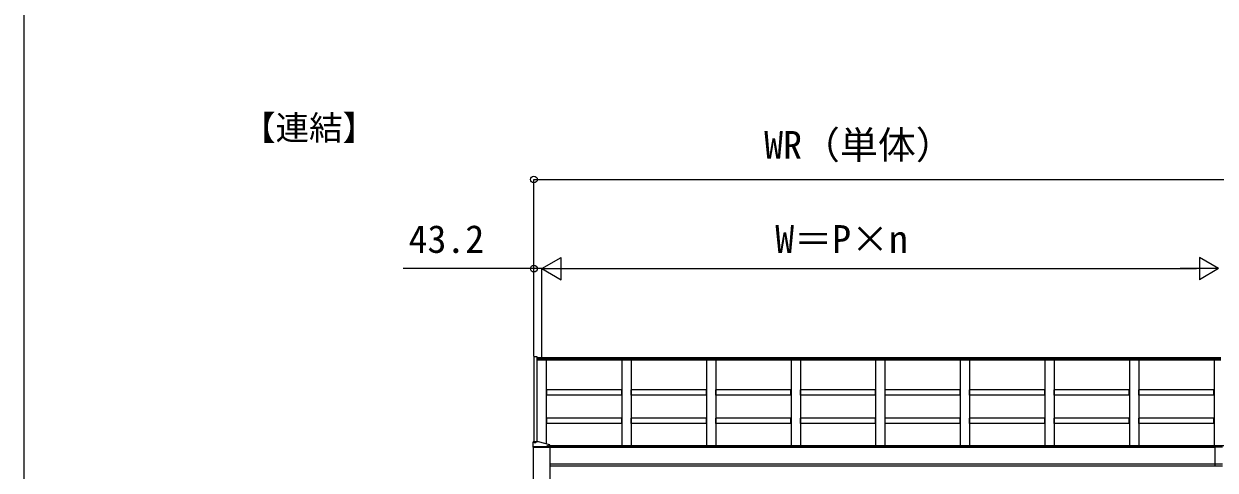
# Model space of a CAD drawing. Units: millimetres, scale not verified. Extents: x -10500 to 10500, y -15600 to 15524.
# Drawn here: x -10500 to -4092, y 4913 to 7317 of the extents above; entities that cross this region are included whole.
import ezdxf
from ezdxf.enums import TextEntityAlignment as Align

# ---------------------------------------------------------------- set-up
doc = ezdxf.new("R2010")
doc.units = ezdxf.units.MM
doc.header["$LTSCALE"] = 80
for name, color, linetype in [('0-2_USER1', 3, 'Continuous'), ('0-4_YKK_A1', 4, 'Continuous'), ('0-5_YKK_D', 6, 'Continuous'), ('0-6_YKK_ZWAK', 7, 'Continuous')]:
    doc.layers.add(name, color=color, linetype=linetype)
doc.styles.add('ＭＳ ゴシック', font='')
doc.styles.get('ＭＳ ゴシック').set_extended_font_data('MS Gothic')

msp = doc.modelspace()

# ---------------------------------------------------------------- linework, layer by layer
at = {"layer": '0-4_YKK_A1'}
for p, q in [((-7756.2, 5526.27), (-7756.2, 5066.19)), ((-7756.2, 5526.27), (-7740, 5526.27)), ((-7740, 5526.27), (-7740, 5066.19)), ((-4061.5, 5518.64), (-7740, 5518.64)), ((-4061.5, 5511.7), (-7740, 5511.7)), ((-4061.5, 5506.45), (-7740, 5506.45)), ((-7688, 5053.95), (-7688, 5506.45)), ((-7283, 5506.45), (-7283, 5043.74)), ((-7233, 5506.45), (-7233, 5043.74)), ((-6828, 5506.45), (-6828, 5043.74)), ((-6778, 5506.45), (-6778, 5043.74)), ((-6373, 5506.45), (-6373, 5043.74)), ((-6323, 5506.45), (-6323, 5043.74)), ((-5918, 5506.45), (-5918, 5043.74)), ((-5868, 5506.45), (-5868, 5043.74)), ((-5463, 5506.45), (-5463, 5043.74)), ((-5413, 5506.45), (-5413, 5043.74)), ((-5008, 5506.45), (-5008, 5043.74)), ((-4958, 5506.45), (-4958, 5043.74)), ((-4553, 5506.45), (-4553, 5043.74)), ((-4503, 5506.45), (-4503, 5043.74)), ((-4098, 5506.45), (-4098, 5043.74)), ((-7761, 5037.48), (-7761, 5066.02)), ((-7753.96, 5066.19), (-7760, 5066.19)), ((-7755.9, 5064.4), (-7755.9, 5064.83)), ((-7752.45, 5066.42), (-7752.45, 5066.11)), ((-7750.49, 5065.82), (-7750.49, 5066.12)), ((-7749.51, 5065.82), (-7749.51, 5066.12)), ((-7747.55, 5066.11), (-7747.55, 5066.42)), ((-7731, 5066.19), (-7746.04, 5066.19)), ((-7744.1, 5064.4), (-7744.1, 5064.83)), ((-7670, 5048.83), (-7731, 5066.19)), ((-7760.5, 5036.82), (-7760.5, 2900.4)), ((-7760.5, 5036.82), (-7670.5, 5036.82)), ((-7671, 5039.28), (-7760, 5039.28)), ((-7671, 5037.31), (-7760, 5037.31)), ((-7686.9, 5042.69), (-7686.9, 5043.13)), ((-7683.45, 5044.71), (-7683.45, 5044.4)), ((-7681.49, 5044.11), (-7681.49, 5044.42)), ((-7680.51, 5044.11), (-7680.51, 5044.42)), ((-7678.55, 5044.4), (-7678.55, 5044.71)), ((-7675.1, 5042.69), (-7675.1, 5043.13)), ((-7670.5, 5036.82), (-7670.5, 2900.4)), ((-7670, 5037.48), (-7670, 5048.83)), ((-7670, 5039.93), (-4093, 5039.93)), ((-7670, 5037.9), (-4093, 5037.9)), ((-4093, 5041.61), (-4088.85, 5041.61)), ((-4093, 5041.61), (-4093, 4935.71)), ((-4093, 5038.74), (-4053, 5038.74)), ((-7670.5, 4947.9), (-4093, 4947.9)), ((-7670.5, 4937.12), (-4093, 4937.12)), ((-4093, 4946.74), (-4053, 4946.74)), ((-4093, 4935.71), (-4053, 4935.71))]:
    msp.add_line(p, q, dxfattribs=at)
for points in [[(-7283.5, 5318.07), (-7283.5, 5346.8), (-7687.5, 5346.8)], [(-7283.5, 5318.07), (-7687.5, 5318.07), (-7687.5, 5346.8)], [(-6828.5, 5318.07), (-6828.5, 5346.8), (-7232.5, 5346.8)], [(-6828.5, 5318.07), (-7232.5, 5318.07), (-7232.5, 5346.8)], [(-6373.5, 5318.07), (-6373.5, 5346.8), (-6777.5, 5346.8)], [(-6373.5, 5318.07), (-6777.5, 5318.07), (-6777.5, 5346.8)], [(-5918.5, 5318.07), (-5918.5, 5346.8), (-6322.5, 5346.8)], [(-5918.5, 5318.07), (-6322.5, 5318.07), (-6322.5, 5346.8)], [(-5463.5, 5318.07), (-5463.5, 5346.8), (-5867.5, 5346.8)], [(-5463.5, 5318.07), (-5867.5, 5318.07), (-5867.5, 5346.8)], [(-5008.5, 5318.07), (-5008.5, 5346.8), (-5412.5, 5346.8)], [(-5008.5, 5318.07), (-5412.5, 5318.07), (-5412.5, 5346.8)], [(-4553.5, 5318.07), (-4553.5, 5346.8), (-4957.5, 5346.8)], [(-4553.5, 5318.07), (-4957.5, 5318.07), (-4957.5, 5346.8)], [(-4098.5, 5318.07), (-4098.5, 5346.8), (-4502.5, 5346.8)], [(-4098.5, 5318.07), (-4502.5, 5318.07), (-4502.5, 5346.8)], [(-7283.5, 5164.22), (-7283.5, 5192.95), (-7687.5, 5192.95)], [(-7283.5, 5164.22), (-7687.5, 5164.22), (-7687.5, 5192.95)], [(-6828.5, 5164.22), (-6828.5, 5192.95), (-7232.5, 5192.95)], [(-6828.5, 5164.22), (-7232.5, 5164.22), (-7232.5, 5192.95)], [(-6373.5, 5164.22), (-6373.5, 5192.95), (-6777.5, 5192.95)], [(-6373.5, 5164.22), (-6777.5, 5164.22), (-6777.5, 5192.95)], [(-5918.5, 5164.22), (-5918.5, 5192.95), (-6322.5, 5192.95)], [(-5918.5, 5164.22), (-6322.5, 5164.22), (-6322.5, 5192.95)], [(-5463.5, 5164.22), (-5463.5, 5192.95), (-5867.5, 5192.95)], [(-5463.5, 5164.22), (-5867.5, 5164.22), (-5867.5, 5192.95)], [(-5008.5, 5164.22), (-5008.5, 5192.95), (-5412.5, 5192.95)], [(-5008.5, 5164.22), (-5412.5, 5164.22), (-5412.5, 5192.95)], [(-4553.5, 5164.22), (-4553.5, 5192.95), (-4957.5, 5192.95)], [(-4553.5, 5164.22), (-4957.5, 5164.22), (-4957.5, 5192.95)], [(-4098.5, 5164.22), (-4098.5, 5192.95), (-4502.5, 5192.95)], [(-4098.5, 5164.22), (-4502.5, 5164.22), (-4502.5, 5192.95)], [(-7750.49, 5066.12), (-7750.55, 5066.23), (-7750.67, 5066.29), (-7750.8, 5066.32), (-7750.93, 5066.34), (-7751.07, 5066.35), (-7751.2, 5066.35), (-7751.34, 5066.34), (-7751.47, 5066.32)], [(-7748.53, 5066.32), (-7748.66, 5066.34), (-7748.8, 5066.35), (-7748.93, 5066.35), (-7749.07, 5066.34), (-7749.2, 5066.32), (-7749.33, 5066.29), (-7749.45, 5066.23), (-7749.51, 5066.12)], [(-7681.49, 5044.42), (-7681.55, 5044.52), (-7681.67, 5044.58), (-7681.8, 5044.62), (-7681.93, 5044.64), (-7682.07, 5044.64), (-7682.2, 5044.64), (-7682.34, 5044.63), (-7682.47, 5044.62)], [(-7679.53, 5044.62), (-7679.66, 5044.63), (-7679.8, 5044.64), (-7679.93, 5044.64), (-7680.07, 5044.64), (-7680.2, 5044.62), (-7680.33, 5044.58), (-7680.45, 5044.52), (-7680.51, 5044.42)], [(-4035.5, 5039.93), (-4035.5, 5043.74), (-7670, 5043.74)]]:
    msp.add_lwpolyline(points, dxfattribs=at)
msp.add_lwpolyline([(-7670, 5037.31), (-7761, 5037.31), (-7761, 5036.82), (-7670, 5036.82)], close=True, dxfattribs=at)
for centre, major_axis, ratio, start_param, end_param in [((-7760, 5066.02), (-1, 0), 0.173648, 4.712389, 6.2831853), ((-7750, 5064.4), (5.9, 0), 0.310816, 3.1415927, 6.2831853), ((-7750, 5059.9), (8.02, 0), 0.85381, 1.7551906, 1.8813492), ((-7750, 5059.59), (-8.02, 0), 0.85381, 4.8967832, 5.0229419), ((-7750, 5058.98), (8.02, 0), 0.85381, 1.5096412, 1.6319515), ((-7750, 5059.9), (-8.02, 0), 0.85381, 4.4018361, 4.5279947), ((-7750, 5059.59), (8.02, 0), 0.85381, 1.2602434, 1.3864021), ((-7760, 5039.45), (-1, 0), 0.173648, 6.2831853, 7.8539816), ((-7760, 5037.48), (-1, 0), 0.173648, 6.2831853, 7.8539816), ((-7681, 5042.69), (5.9, 0), 0.310816, 3.1415927, 6.2831853), ((-7681, 5038.19), (8.02, 0), 0.85381, 1.7551906, 1.8813492), ((-7681, 5037.89), (-8.02, 0), 0.85381, 4.8967832, 5.0229419), ((-7681, 5037.28), (8.02, 0), 0.85381, 1.5096412, 1.6319515), ((-7681, 5038.19), (-8.02, 0), 0.85381, 4.4018361, 4.5279947), ((-7681, 5037.89), (8.02, 0), 0.85381, 1.2602434, 1.3864021), ((-7671, 5039.45), (1, 0), 0.173648, 4.712389, 6.2831853), ((-7671, 5037.48), (1, 0), 0.173648, 4.712389, 6.2831853)]:
    msp.add_ellipse(centre, major_axis=major_axis, ratio=ratio, start_param=start_param, end_param=end_param, dxfattribs=at)
for centre in [(-7750, 5064.83), (-7681, 5043.13)]:
    msp.add_ellipse(centre, major_axis=(5.9, 0), ratio=0.310816, dxfattribs=at)
at = {"layer": '0-5_YKK_D'}
for p, q in [((-7756.2, 5527.27), (-7756.2, 6479.64)), ((-7756.2, 6478.64), (-4035.5, 6478.64)), ((-7713, 5998.64), (-7609.08, 6058.64)), ((-7609.08, 5938.64), (-7609.08, 6058.64)), ((-4073, 5998.64), (-4176.92, 6058.64)), ((-4176.92, 6058.64), (-4176.92, 5938.64)), ((-7756.2, 5998.64), (-8460.06, 5998.64)), ((-7756.2, 5527.27), (-7756.2, 5999.64)), ((-7713, 5998.64), (-7756.2, 5998.64)), ((-7713, 5519.64), (-7713, 5999.64)), ((-7713, 5519.64), (-7713, 5999.64)), ((-7713, 5998.64), (-7641, 5998.64)), ((-7713, 5998.64), (-7609.08, 5938.64)), ((-7713, 5998.64), (-7505.15, 5998.64)), ((-7593, 5998.64), (-4193, 5998.64)), ((-4073, 5998.64), (-4280.85, 5998.64)), ((-4073, 5998.64), (-4176.92, 5938.64))]:
    msp.add_line(p, q, dxfattribs=at)
for centre in [(-7756.2, 6478.64), (-7756.2, 5998.64)]:
    msp.add_circle(centre, 18, dxfattribs=at)
at = {"layer": '0-6_YKK_ZWAK'}
msp.add_line((-10500, 14999.5), (-10500, -15600.5), dxfattribs=at)

# ---------------------------------------------------------------- texts
at = {"layer": '0-2_USER1', "style": 'ＭＳ ゴシック'}
msp.add_text('【連結】', height=132, dxfattribs=at).set_placement((-9325.68, 6651.77), align=Align.BOTTOM_LEFT)
at = {"layer": '0-5_YKK_D', "style": 'ＭＳ ゴシック'}
for s, p in [('WR（単体）', (-6517.7, 6545.3)), ('43.2', (-8430.5, 6038.64)), ('W＝P×n', (-6458.06, 6038.64))]:
    msp.add_text(s, height=149.6, dxfattribs=at).set_placement(p, align=Align.BOTTOM_LEFT)

doc.saveas('drawing.dxf')
